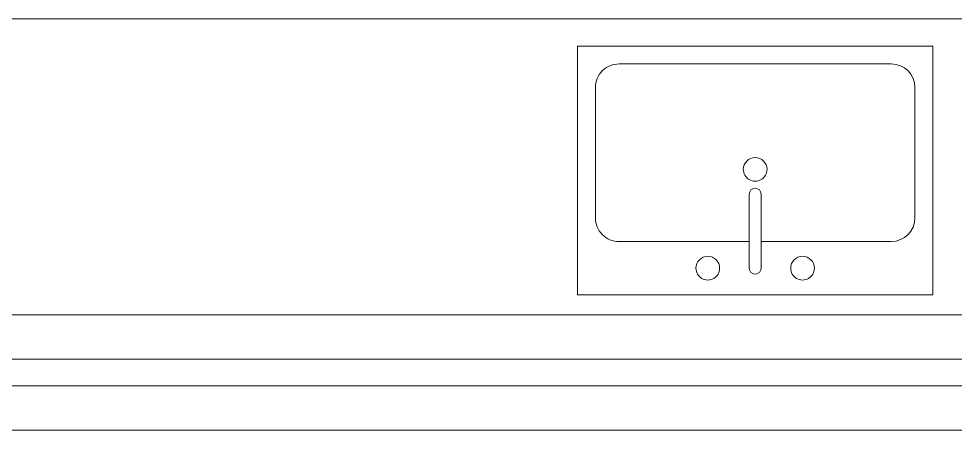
# Model space of a CAD drawing. Header units: inches. Extents: x 41 to 2820, y 110 to 1753.
# Drawn here: x 2528.4 to 2607.5, y 1550.1 to 1584.8 of the extents above; entities that cross this region are included whole.
import ezdxf

# ---------------------------------------------------------------- set-up
doc = ezdxf.new("R2010")
doc.units = ezdxf.units.IN
doc.header["$MEASUREMENT"] = 0
for name, color, linetype, lineweight in [('I-WALL', 2, 'Continuous', 13), ('P-SANR-FIXT', 6, 'Continuous', 13), ('Q-CASE', 31, 'Continuous', 9)]:
    doc.layers.add(name, color=color, linetype=linetype, lineweight=lineweight)

# ---------------------------------------------------------------- blocks, each defined once
blk = doc.blocks.new('Counter Top - Adustable Angle _No Backsplash_ - Standard Counter Top-2890121-New Construction - Partition Plan')
at = {"layer": 'Q-CASE', "lineweight": 13}
blk.add_line((-17.592, -1.5), (108.086, -127.177), dxfattribs=at)
blk = doc.blocks.new('Sink Kitchen-Single - 30_ x 21_-2269151-New Construction - Partition Plan')
at = {"layer": 'P-SANR-FIXT'}
for p, q in [((15.618, 10.592), (-14.382, 10.592)), ((-14.382, 10.592), (-14.382, -10.408)), ((15.618, -10.408), (15.618, 10.592)), ((0.118, 8.342), (0.118, 2.092)), ((1.118, 8.342), (1.118, 2.092)), ((0.118, 6.092), (-10.882, 6.092)), ((12.118, 6.092), (1.118, 6.092)), ((-12.882, 4.092), (-12.882, -6.908)), ((14.118, -6.908), (14.118, 4.092)), ((-10.882, -8.908), (12.118, -8.908)), ((-14.382, -10.408), (15.618, -10.408))]:
    blk.add_line(p, q, dxfattribs=at)
for centre, radius, start, end in [((-3.382, 8.342), 1, 360, 180), ((0.618, 8.342), 0.5, 360, 180), ((4.618, 8.342), 1, 360, 180), ((-3.382, 8.342), 1, 180, 0), ((4.618, 8.342), 1, 180, 360), ((-10.882, 4.092), 2, 90, 180), ((12.118, 4.092), 2, 360, 90), ((0.618, 2.092), 0.5, 180, 0), ((0.618, 0), 1, 360, 180), ((0.618, 0), 1, 180, 0), ((-10.882, -6.908), 2, 180, 270), ((12.118, -6.908), 2, 270, 0)]:
    blk.add_arc(centre, radius, start, end, dxfattribs=at)

msp = doc.modelspace()

# ---------------------------------------------------------------- linework, layer by layer
at = {"layer": 'I-WALL', "color": 250, "lineweight": 20}
for p, q in [((2677.837, 1559.815), (2488.747, 1559.815)), ((2492.497, 1556.065), (2674.087, 1556.065)), ((2671.837, 1553.815), (2492.497, 1553.815)), ((2409.622, 1550.065), (2673.391, 1550.065))]:
    msp.add_line(p, q, dxfattribs=at)

# ---------------------------------------------------------------- block references
at = {"layer": 'P-SANR-FIXT', "rotation": 180}
msp.add_blockref('Sink Kitchen-Single - 30_ x 21_-2269151-New Construction - Partition Plan', (2591.24, 1572.095), dxfattribs=at)
at = {"layer": 'Q-CASE', "lineweight": 13, "rotation": 225.0000000000001}
msp.add_blockref('Counter Top - Adustable Angle _No Backsplash_ - Standard Counter Top-2890121-New Construction - Partition Plan', (2656.103, 1571.315), dxfattribs=at)

doc.saveas('drawing.dxf')
